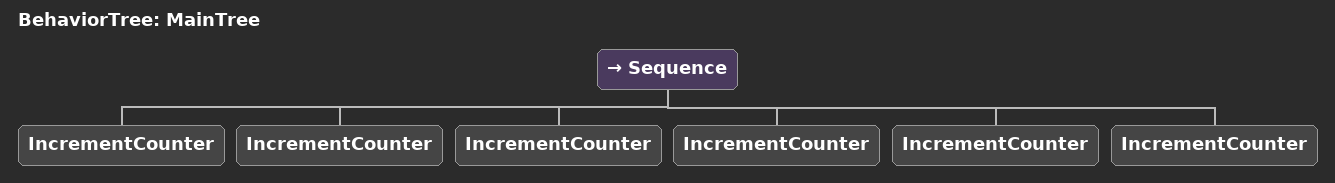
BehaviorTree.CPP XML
<root BTCPP_format="4" >
    <BehaviorTree ID="MainTree">
        <Sequence>
            <IncrementCounter/>
            <IncrementCounter/>
            <IncrementCounter/>
            <IncrementCounter/>
            <IncrementCounter/>
            <IncrementCounter/>
        </Sequence>
    </BehaviorTree>
 </root>
